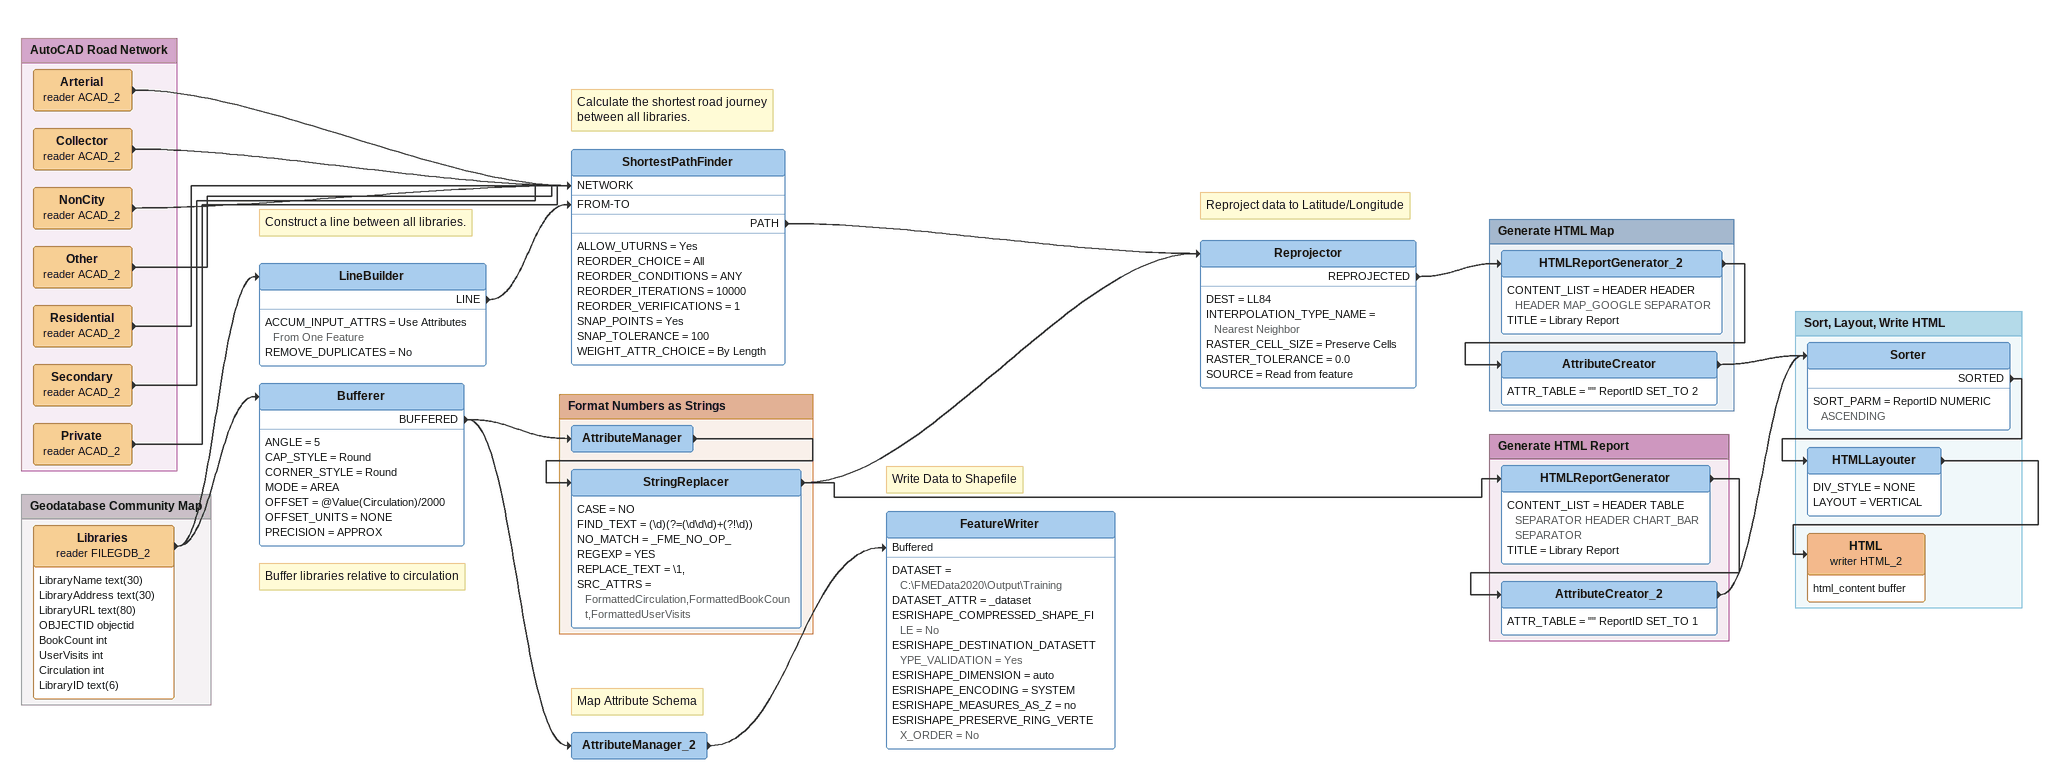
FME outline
Note: Construct a line between all libraries.
LineBuilder
    ACCUM_INPUT_ATTRS = Use Attributes From One Feature
    REMOVE_DUPLICATES = No
    LINE -> ShortestPathFinder [FROM-TO]
Note: Calculate the shortest road journey between all libraries.
ShortestPathFinder
    ALLOW_UTURNS = Yes
    REORDER_CHOICE = All
    REORDER_CONDITIONS = ANY
    REORDER_ITERATIONS = 10000
    REORDER_VERIFICATIONS = 1
    SNAP_POINTS = Yes
    SNAP_TOLERANCE = 100
    WEIGHT_ATTR_CHOICE = By Length
    PATH -> Reprojector
Note: Buffer libraries relative to circulation
Bufferer
    ANGLE = 5
    CAP_STYLE = Round
    CORNER_STYLE = Round
    MODE = AREA
    OFFSET = @Value(Circulation)/2000
    OFFSET_UNITS = NONE
    PRECISION = APPROX
    BUFFERED -> AttributeManager
    BUFFERED -> AttributeManager_2
Note: Reproject data to Latitude/Longitude
Reprojector
    DEST = LL84
    INTERPOLATION_TYPE_NAME = Nearest Neighbor
    RASTER_CELL_SIZE = Preserve Cells
    RASTER_TOLERANCE = 0.0
    SOURCE = Read from feature
    REPROJECTED -> HTMLReportGenerator_2
Note: Map Attribute Schema
AttributeManager_2
    -> FeatureWriter [Buffered]
Note: Write Data to Shapefile
FeatureWriter
    DATASET = C:\FMEData2020\Output\Training
    DATASET_ATTR = _dataset
    ESRISHAPE_COMPRESSED_SHAPE_FILE = No
    ESRISHAPE_DESTINATION_DATASETTYPE_VALIDATION = Yes
    ESRISHAPE_DIMENSION = auto
    ESRISHAPE_ENCODING = SYSTEM
    ESRISHAPE_MEASURES_AS_Z = no
    ESRISHAPE_PRESERVE_RING_VERTEX_ORDER = No

Bookmark: AutoCAD Road Network
Arterial (reader ACAD_2)
    -> ShortestPathFinder [NETWORK]
Collector (reader ACAD_2)
    -> ShortestPathFinder [NETWORK]
NonCity (reader ACAD_2)
    -> ShortestPathFinder [NETWORK]
Other (reader ACAD_2)
    -> ShortestPathFinder [NETWORK]
Residential (reader ACAD_2)
    -> ShortestPathFinder [NETWORK]
Secondary (reader ACAD_2)
    -> ShortestPathFinder [NETWORK]
Private (reader ACAD_2)
    -> ShortestPathFinder [NETWORK]

Bookmark: Geodatabase Community Map
Libraries (reader FILEGDB_2)
    attributes: LibraryName text(30), LibraryAddress text(30), LibraryURL text(80), OBJECTID objectid, BookCount int, UserVisits int, Circulation int, LibraryID text(6)
    -> LineBuilder
    -> Bufferer

Bookmark: Format Numbers as Strings
AttributeManager
    -> StringReplacer
StringReplacer
    CASE = NO
    FIND_TEXT = (\d)(?=(\d\d\d)+(?!\d))
    NO_MATCH = _FME_NO_OP_
    REGEXP = YES
    REPLACE_TEXT = \1,
    SRC_ATTRS = FormattedCirculation,FormattedBookCount,FormattedUserVisits
    -> Reprojector
    -> HTMLReportGenerator

Bookmark: Generate HTML Map
HTMLReportGenerator_2
    CONTENT_LIST = HEADER HEADER HEADER MAP_GOOGLE SEPARATOR
    TITLE = Library Report
    -> AttributeCreator
AttributeCreator
    ATTR_TABLE = "" ReportID SET_TO 2
    -> Sorter

Bookmark: Generate HTML Report
HTMLReportGenerator
    CONTENT_LIST = HEADER TABLE SEPARATOR HEADER CHART_BAR SEPARATOR
    TITLE = Library Report
    -> AttributeCreator_2
AttributeCreator_2
    ATTR_TABLE = "" ReportID SET_TO 1
    -> Sorter

Bookmark: Sort, Layout, Write HTML
Sorter
    SORT_PARM = ReportID NUMERIC ASCENDING
    SORTED -> HTMLLayouter
HTMLLayouter
    DIV_STYLE = NONE
    LAYOUT = VERTICAL
    -> HTML (writer HTML_2)
HTML (writer HTML_2)
    attributes: html_content buffer
